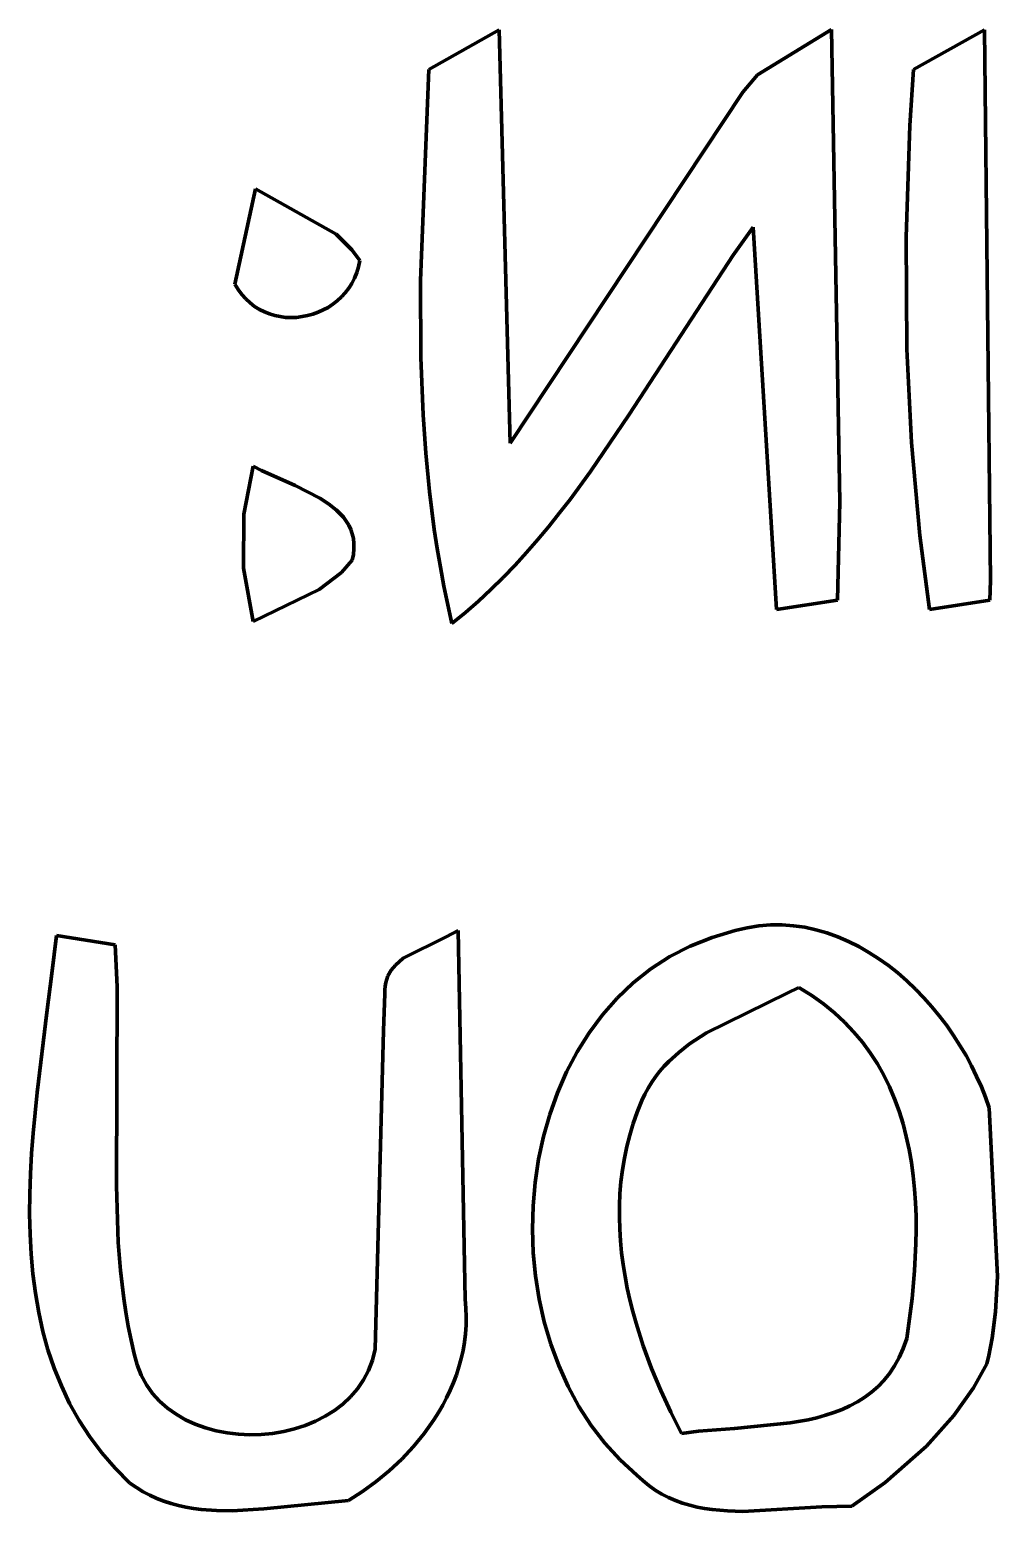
# Model space of a CAD drawing. Header units: millimetres. Extents: x 0 to 18.7, y 0 to 10.7.
# Drawn here: x 11.229 to 12.199, y 6.357 to 7.842 of the extents above; entities that cross this region are included whole.
import ezdxf

# ---------------------------------------------------------------- set-up
doc = ezdxf.new("R2010")
doc.units = ezdxf.units.MM
doc.layers.add('color#000000ff', color=7, linetype='CONTINUOUS', lineweight=100)
doc.layers.add('color#ffffffff', color=7, linetype='CONTINUOUS', lineweight=100)

msp = doc.modelspace()

# ---------------------------------------------------------------- linework, layer by layer
at = {"layer": 'color#000000ff'}
for p, q in [((11.6293, 7.8016), (11.6997, 7.8414)), ((11.6997, 7.8414), (11.7109, 7.4272)), ((11.9588, 7.7964), (12.0329, 7.8417)), ((12.0329, 7.8417), (12.0413, 7.3686)), ((12.1152, 7.8016), (12.1861, 7.8414)), ((12.1861, 7.8414), (12.1923, 7.2898)), ((11.6209, 7.5904), (11.6293, 7.8016)), ((11.9441, 7.7789), (11.9588, 7.7964)), ((12.1115, 7.7457), (12.1152, 7.8016)), ((11.7109, 7.4272), (11.9441, 7.7789)), ((12.1076, 7.6336), (12.1115, 7.7457)), ((11.4348, 7.5868), (11.4556, 7.6821)), ((11.4556, 7.6821), (11.5363, 7.6366)), ((11.5363, 7.6366), (11.552, 7.6211)), ((11.9542, 7.6436), (11.9342, 7.6158)), ((11.9779, 7.2607), (11.9542, 7.6436)), ((12.1085, 7.5214), (12.1076, 7.6336)), ((11.552, 7.6211), (11.56, 7.6103)), ((11.5588, 7.6041), (11.557, 7.5982)), ((11.56, 7.6103), (11.5588, 7.6041)), ((11.9342, 7.6158), (11.8301, 7.4561)), ((11.552, 7.5874), (11.5489, 7.5825)), ((11.5547, 7.5926), (11.552, 7.5874)), ((11.557, 7.5982), (11.5547, 7.5926)), ((11.6212, 7.5133), (11.6209, 7.5904)), ((11.4381, 7.5813), (11.4348, 7.5868)), ((11.4417, 7.5763), (11.4381, 7.5813)), ((11.4457, 7.5718), (11.4417, 7.5763)), ((11.5416, 7.5738), (11.5374, 7.5699)), ((11.5454, 7.5779), (11.5416, 7.5738)), ((11.5489, 7.5825), (11.5454, 7.5779)), ((11.45, 7.5679), (11.4457, 7.5718)), ((11.4545, 7.5644), (11.45, 7.5679)), ((11.4593, 7.5614), (11.4545, 7.5644)), ((11.4643, 7.5589), (11.4593, 7.5614)), ((11.4694, 7.5568), (11.4643, 7.5589)), ((11.5183, 7.5585), (11.513, 7.5566)), ((11.5234, 7.5608), (11.5183, 7.5585)), ((11.5283, 7.5634), (11.5234, 7.5608)), ((11.533, 7.5665), (11.5283, 7.5634)), ((11.5374, 7.5699), (11.533, 7.5665)), ((11.4747, 7.5552), (11.4694, 7.5568)), ((11.4801, 7.5541), (11.4747, 7.5552)), ((11.4856, 7.5534), (11.4801, 7.5541)), ((11.4911, 7.5532), (11.4856, 7.5534)), ((11.4967, 7.5534), (11.4911, 7.5532)), ((11.5022, 7.5541), (11.4967, 7.5534)), ((11.5076, 7.5551), (11.5022, 7.5541)), ((11.513, 7.5566), (11.5076, 7.5551)), ((11.6235, 7.4556), (11.6212, 7.5133)), ((12.1131, 7.428), (12.1085, 7.5214)), ((11.6262, 7.4172), (11.6235, 7.4556)), ((11.8301, 7.4561), (11.7912, 7.3988)), ((12.1215, 7.3349), (12.1131, 7.428)), ((11.6299, 7.379), (11.6262, 7.4172)), ((11.4439, 7.3561), (11.4531, 7.4042)), ((11.4531, 7.4042), (11.4613, 7.3999)), ((11.4613, 7.3999), (11.4951, 7.3848)), ((11.7912, 7.3988), (11.7708, 7.371)), ((11.4951, 7.3848), (11.5198, 7.3723)), ((11.5198, 7.3723), (11.5287, 7.3665)), ((11.5287, 7.3665), (11.5367, 7.3601)), ((11.6347, 7.3409), (11.6299, 7.379)), ((11.7708, 7.371), (11.7603, 7.3574)), ((12.0413, 7.3686), (12.039, 7.2701)), ((11.4434, 7.3021), (11.4439, 7.3561)), ((11.5367, 7.3601), (11.5403, 7.3566)), ((11.5403, 7.3566), (11.5435, 7.353)), ((11.5435, 7.353), (11.5464, 7.3492)), ((11.7603, 7.3574), (11.7496, 7.3439)), ((11.5464, 7.3492), (11.5489, 7.3451)), ((11.5489, 7.3451), (11.5509, 7.3409)), ((11.5509, 7.3409), (11.5525, 7.3364)), ((11.5525, 7.3364), (11.5536, 7.3317)), ((11.6376, 7.3219), (11.6347, 7.3409)), ((11.7496, 7.3439), (11.7385, 7.3307)), ((12.131, 7.2607), (12.1215, 7.3349)), ((11.5536, 7.3317), (11.5541, 7.3267)), ((11.5541, 7.3214), (11.5536, 7.3159)), ((11.5541, 7.3267), (11.5541, 7.3214)), ((11.6408, 7.303), (11.6376, 7.3219)), ((11.7385, 7.3307), (11.7272, 7.3178)), ((11.5523, 7.3101), (11.5415, 7.2978)), ((11.5536, 7.3159), (11.5523, 7.3101)), ((11.7157, 7.3051), (11.7037, 7.2927)), ((11.7272, 7.3178), (11.7157, 7.3051)), ((11.4531, 7.2485), (11.4434, 7.3021)), ((11.5415, 7.2978), (11.5191, 7.2806)), ((11.6443, 7.2841), (11.6408, 7.303)), ((11.7037, 7.2927), (11.6915, 7.2807)), ((11.5191, 7.2806), (11.4531, 7.2485)), ((11.6482, 7.2653), (11.6443, 7.2841)), ((11.6915, 7.2807), (11.6789, 7.2689)), ((12.1923, 7.2898), (12.1917, 7.2701)), ((11.6524, 7.2465), (11.6482, 7.2653)), ((11.6789, 7.2689), (11.6658, 7.2575)), ((12.039, 7.2701), (11.9779, 7.2607)), ((12.1917, 7.2701), (12.131, 7.2607)), ((11.6658, 7.2575), (11.6524, 7.2465)), ((11.2537, 6.9151), (11.2558, 6.9339)), ((11.2558, 6.9339), (11.3146, 6.9247)), ((11.6466, 6.9327), (11.6587, 6.9391)), ((11.6587, 6.9391), (11.6655, 6.5694)), ((11.9131, 6.9321), (11.9363, 6.9389)), ((11.9363, 6.9389), (11.9482, 6.9417)), ((11.9482, 6.9417), (11.96, 6.9436)), ((11.96, 6.9436), (11.9717, 6.9445)), ((11.9717, 6.9445), (11.9833, 6.9446)), ((11.9833, 6.9446), (11.9948, 6.9438)), ((11.9948, 6.9438), (12.0061, 6.9422)), ((12.0061, 6.9422), (12.0173, 6.9397)), ((12.0173, 6.9397), (12.0283, 6.9366)), ((12.0283, 6.9366), (12.0392, 6.9327)), ((11.3146, 6.9247), (11.3168, 6.8824)), ((11.6035, 6.9112), (11.6466, 6.9327)), ((11.8708, 6.9128), (11.8913, 6.9234)), ((11.8913, 6.9234), (11.9131, 6.9321)), ((12.0392, 6.9327), (12.0498, 6.9281)), ((12.0498, 6.9281), (12.0602, 6.9229)), ((12.0602, 6.9229), (12.0704, 6.9171)), ((11.2513, 6.8959), (11.2537, 6.9151)), ((11.5915, 6.8993), (11.5957, 6.9044)), ((11.5957, 6.9044), (11.6035, 6.9112)), ((11.8518, 6.9005), (11.8708, 6.9128)), ((12.0704, 6.9171), (12.0803, 6.9107)), ((12.0803, 6.9107), (12.0899, 6.9038)), ((11.2463, 6.8569), (11.2513, 6.8959)), ((11.586, 6.8869), (11.587, 6.8902)), ((11.587, 6.8902), (11.5882, 6.8934)), ((11.5882, 6.8934), (11.5915, 6.8993)), ((11.8342, 6.8866), (11.8518, 6.9005)), ((12.0899, 6.9038), (12.0993, 6.8964)), ((12.0993, 6.8964), (12.1083, 6.8886)), ((11.3168, 6.8824), (11.316, 6.6832)), ((11.5838, 6.8387), (11.5852, 6.8755)), ((11.5851, 6.8795), (11.5854, 6.8833)), ((11.5852, 6.8755), (11.5851, 6.8795)), ((11.5854, 6.8833), (11.586, 6.8869)), ((11.818, 6.8712), (11.8342, 6.8866)), ((11.9884, 6.8761), (11.9077, 6.8366)), ((12.0002, 6.8818), (11.9884, 6.8761)), ((12.013, 6.8739), (12.0002, 6.8818)), ((12.1083, 6.8886), (12.117, 6.8803)), ((12.117, 6.8803), (12.1254, 6.8716)), ((11.8032, 6.8545), (11.818, 6.8712)), ((12.0248, 6.8654), (12.013, 6.8739)), ((12.0358, 6.8565), (12.0248, 6.8654)), ((12.1254, 6.8716), (12.1335, 6.8626)), ((12.1335, 6.8626), (12.1411, 6.8533)), ((11.2364, 6.7766), (11.2463, 6.8569)), ((11.7898, 6.8365), (11.8032, 6.8545)), ((12.0459, 6.8471), (12.0358, 6.8565)), ((12.0553, 6.8372), (12.0459, 6.8471)), ((12.1411, 6.8533), (12.1484, 6.8437)), ((11.5754, 6.5196), (11.5838, 6.8387)), ((11.7778, 6.8174), (11.7898, 6.8365)), ((11.9077, 6.8366), (11.8904, 6.8253)), ((12.0639, 6.827), (12.0553, 6.8372)), ((12.1484, 6.8437), (12.1553, 6.8339)), ((12.1553, 6.8339), (12.1617, 6.8238)), ((11.7672, 6.7973), (11.7778, 6.8174)), ((11.8797, 6.8169), (11.8697, 6.8078)), ((11.8904, 6.8253), (11.8797, 6.8169)), ((12.0717, 6.8163), (12.0639, 6.827)), ((12.0789, 6.8053), (12.0717, 6.8163)), ((12.1617, 6.8238), (12.1678, 6.8136)), ((11.865, 6.8029), (11.8606, 6.7978)), ((11.8697, 6.8078), (11.865, 6.8029)), ((12.0853, 6.7939), (12.0789, 6.8053)), ((12.1678, 6.8136), (12.1733, 6.8033)), ((12.1733, 6.8033), (12.1784, 6.7928)), ((11.7581, 6.7764), (11.7672, 6.7973)), ((11.8526, 6.7869), (11.849, 6.781)), ((11.8565, 6.7925), (11.8526, 6.7869)), ((11.8606, 6.7978), (11.8565, 6.7925)), ((12.091, 6.7822), (12.0853, 6.7939)), ((12.1784, 6.7928), (12.1831, 6.7824)), ((11.2324, 6.7359), (11.2364, 6.7766)), ((11.7504, 6.7547), (11.7581, 6.7764)), ((11.8457, 6.7749), (11.8427, 6.7685)), ((11.849, 6.781), (11.8457, 6.7749)), ((12.0961, 6.7702), (12.091, 6.7822)), ((12.1831, 6.7824), (12.1872, 6.7719)), ((12.1872, 6.7719), (12.1908, 6.7614)), ((11.8381, 6.7571), (11.8341, 6.7456)), ((11.8427, 6.7685), (11.8381, 6.7571)), ((12.1006, 6.7579), (12.0961, 6.7702)), ((12.1046, 6.7454), (12.1006, 6.7579)), ((12.1908, 6.7614), (12.1992, 6.5924)), ((11.744, 6.7325), (11.7504, 6.7547)), ((11.8341, 6.7456), (11.8306, 6.734)), ((12.1079, 6.7326), (12.1046, 6.7454)), ((11.2309, 6.7155), (11.2324, 6.7359)), ((11.7392, 6.7097), (11.744, 6.7325)), ((11.8306, 6.734), (11.8276, 6.7224)), ((12.1107, 6.7197), (12.1079, 6.7326)), ((11.2298, 6.6951), (11.2309, 6.7155)), ((11.8276, 6.7224), (11.8252, 6.7107)), ((12.113, 6.7065), (12.1107, 6.7197)), ((11.7357, 6.6865), (11.7392, 6.7097)), ((11.8233, 6.699), (11.8218, 6.6872)), ((11.8252, 6.7107), (11.8233, 6.699)), ((12.1148, 6.6933), (12.113, 6.7065)), ((11.2291, 6.6749), (11.2298, 6.6951)), ((11.316, 6.6832), (11.3179, 6.6265)), ((11.7337, 6.6631), (11.7357, 6.6865)), ((11.8218, 6.6872), (11.8208, 6.6754)), ((12.1162, 6.6798), (12.1148, 6.6933)), ((11.229, 6.6547), (11.2291, 6.6749)), ((11.8208, 6.6754), (11.8203, 6.6635)), ((12.1171, 6.6663), (12.1162, 6.6798)), ((11.2294, 6.6346), (11.229, 6.6547)), ((11.733, 6.6396), (11.7337, 6.6631)), ((11.8203, 6.6635), (11.8202, 6.6517)), ((12.1176, 6.6527), (12.1171, 6.6663)), ((12.1177, 6.639), (12.1176, 6.6527)), ((11.7339, 6.6161), (11.733, 6.6396)), ((11.8202, 6.6517), (11.8206, 6.6398)), ((11.8206, 6.6398), (11.8213, 6.6279)), ((12.1175, 6.6252), (12.1177, 6.639)), ((11.2305, 6.6147), (11.2294, 6.6346)), ((11.3179, 6.6265), (11.3201, 6.5984)), ((11.8213, 6.6279), (11.8225, 6.6161)), ((12.1161, 6.5978), (12.1175, 6.6252)), ((11.2322, 6.595), (11.2305, 6.6147)), ((11.7361, 6.5928), (11.7339, 6.6161)), ((11.8225, 6.6161), (11.824, 6.6042)), ((11.2348, 6.5755), (11.2322, 6.595)), ((11.3201, 6.5984), (11.3234, 6.5703)), ((11.7398, 6.5696), (11.7361, 6.5928)), ((11.824, 6.6042), (11.8259, 6.5924)), ((11.8259, 6.5924), (11.8282, 6.5806)), ((12.1136, 6.5704), (12.1161, 6.5978)), ((12.1992, 6.5924), (12.1972, 6.557)), ((11.8282, 6.5806), (11.8308, 6.5689)), ((11.2381, 6.5563), (11.2348, 6.5755)), ((11.3234, 6.5703), (11.3255, 6.5564)), ((11.6655, 6.5694), (11.6663, 6.5607)), ((11.7449, 6.5469), (11.7398, 6.5696)), ((11.8308, 6.5689), (11.8337, 6.5572)), ((12.1083, 6.5301), (12.1136, 6.5704)), ((11.2423, 6.5373), (11.2381, 6.5563)), ((11.3255, 6.5564), (11.3279, 6.5424)), ((11.6663, 6.5607), (11.6666, 6.552)), ((11.6666, 6.552), (11.6665, 6.5434)), ((11.8337, 6.5572), (11.8369, 6.5456)), ((12.1972, 6.557), (12.1939, 6.5306)), ((11.2474, 6.5187), (11.2423, 6.5373)), ((11.3279, 6.5424), (11.3307, 6.5286)), ((11.6659, 6.5349), (11.6649, 6.5265)), ((11.6665, 6.5434), (11.6659, 6.5349)), ((11.7514, 6.5246), (11.7449, 6.5469)), ((11.8369, 6.5456), (11.8442, 6.5227)), ((11.2536, 6.5004), (11.2474, 6.5187)), ((11.3307, 6.5286), (11.3338, 6.5148)), ((11.5727, 6.5085), (11.5754, 6.5196)), ((11.6635, 6.5182), (11.6616, 6.51)), ((11.6649, 6.5265), (11.6635, 6.5182)), ((11.7594, 6.503), (11.7514, 6.5246)), ((11.8442, 6.5227), (11.8525, 6.5)), ((12.1008, 6.5111), (12.1048, 6.5202)), ((12.1048, 6.5202), (12.1083, 6.5301)), ((12.1939, 6.5306), (12.1906, 6.5132)), ((11.3338, 6.5148), (11.3367, 6.5036)), ((11.3367, 6.5036), (11.3408, 6.4933)), ((11.5688, 6.4982), (11.5727, 6.5085)), ((11.6616, 6.51), (11.6594, 6.5019)), ((12.0962, 6.5028), (12.1008, 6.5111)), ((12.1886, 6.5046), (12.1752, 6.4808)), ((12.1906, 6.5132), (12.1886, 6.5046)), ((11.2608, 6.4826), (11.2536, 6.5004)), ((11.3408, 6.4933), (11.346, 6.4838)), ((11.5578, 6.4798), (11.5638, 6.4886)), ((11.5638, 6.4886), (11.5688, 6.4982)), ((11.6569, 6.4939), (11.6539, 6.4861)), ((11.6594, 6.5019), (11.6569, 6.4939)), ((11.7688, 6.4821), (11.7594, 6.503)), ((11.8525, 6.5), (11.8618, 6.4779)), ((12.0855, 6.4882), (12.0911, 6.4952)), ((12.0911, 6.4952), (12.0962, 6.5028)), ((11.2691, 6.4651), (11.2608, 6.4826)), ((11.346, 6.4838), (11.3522, 6.4752)), ((11.3522, 6.4752), (11.3593, 6.4673)), ((11.5508, 6.4718), (11.5578, 6.4798)), ((11.6506, 6.4783), (11.647, 6.4707)), ((11.6539, 6.4861), (11.6506, 6.4783)), ((11.7797, 6.4621), (11.7688, 6.4821)), ((11.8618, 6.4779), (11.8719, 6.4562)), ((12.0662, 6.4712), (12.073, 6.4763)), ((12.073, 6.4763), (12.0795, 6.482)), ((12.0795, 6.482), (12.0855, 6.4882)), ((12.1752, 6.4808), (12.1554, 6.4529)), ((11.2786, 6.4481), (11.2691, 6.4651)), ((11.3593, 6.4673), (11.3672, 6.4603)), ((11.3672, 6.4603), (11.3759, 6.4542)), ((11.5345, 6.4579), (11.5431, 6.4645)), ((11.5431, 6.4645), (11.5508, 6.4718)), ((11.6431, 6.4633), (11.6388, 6.456)), ((11.647, 6.4707), (11.6431, 6.4633)), ((11.792, 6.4431), (11.7797, 6.4621)), ((12.0353, 6.4559), (12.0435, 6.459)), ((12.0435, 6.459), (12.0514, 6.4626)), ((12.0514, 6.4626), (12.0589, 6.4666)), ((12.0589, 6.4666), (12.0662, 6.4712)), ((11.2893, 6.4316), (11.2786, 6.4481)), ((11.3759, 6.4542), (11.3852, 6.4488)), ((11.3852, 6.4488), (11.3951, 6.4443)), ((11.3951, 6.4443), (11.4054, 6.4405)), ((11.5053, 6.443), (11.5156, 6.4472)), ((11.5156, 6.4472), (11.5254, 6.4522)), ((11.5254, 6.4522), (11.5345, 6.4579)), ((11.6343, 6.4488), (11.6245, 6.4349)), ((11.6388, 6.456), (11.6343, 6.4488)), ((11.8719, 6.4562), (11.8826, 6.4351)), ((11.9357, 6.4401), (11.9914, 6.4455)), ((11.9914, 6.4455), (12.0095, 6.4488)), ((12.0095, 6.4488), (12.0183, 6.4508)), ((12.0183, 6.4508), (12.0269, 6.4532)), ((12.0269, 6.4532), (12.0353, 6.4559)), ((12.1554, 6.4529), (12.128, 6.4221)), ((11.3013, 6.4156), (11.2893, 6.4316)), ((11.4054, 6.4405), (11.4161, 6.4376)), ((11.4161, 6.4376), (11.4272, 6.4355)), ((11.4272, 6.4355), (11.4384, 6.4342)), ((11.4384, 6.4342), (11.4498, 6.4337)), ((11.4498, 6.4337), (11.4611, 6.434)), ((11.4611, 6.434), (11.4725, 6.435)), ((11.4725, 6.435), (11.4837, 6.4369)), ((11.4837, 6.4369), (11.4947, 6.4396)), ((11.4947, 6.4396), (11.5053, 6.443)), ((11.6245, 6.4349), (11.6137, 6.4218)), ((11.8058, 6.4252), (11.792, 6.4431)), ((11.8826, 6.4351), (11.8996, 6.4372)), ((11.8996, 6.4372), (11.9357, 6.4401)), ((11.3147, 6.4002), (11.3013, 6.4156)), ((11.6137, 6.4218), (11.602, 6.4093)), ((11.8209, 6.4086), (11.8058, 6.4252)), ((12.128, 6.4221), (12.0867, 6.3858)), ((11.3295, 6.3853), (11.3147, 6.4002)), ((11.602, 6.4093), (11.5895, 6.3977)), ((11.8376, 6.3933), (11.8209, 6.4086)), ((11.3361, 6.3807), (11.3295, 6.3853)), ((11.5764, 6.3869), (11.5628, 6.3769)), ((11.5895, 6.3977), (11.5764, 6.3869)), ((11.8436, 6.3877), (11.8376, 6.3933)), ((11.8498, 6.3827), (11.8436, 6.3877)), ((12.0867, 6.3858), (12.0533, 6.3622)), ((11.3428, 6.3766), (11.3361, 6.3807)), ((11.3496, 6.373), (11.3428, 6.3766)), ((11.3566, 6.3698), (11.3496, 6.373)), ((11.3637, 6.3671), (11.3566, 6.3698)), ((11.5628, 6.3769), (11.5488, 6.3679)), ((11.8562, 6.3782), (11.8498, 6.3827)), ((11.8628, 6.3743), (11.8562, 6.3782)), ((11.8696, 6.3708), (11.8628, 6.3743)), ((11.8765, 6.3678), (11.8696, 6.3708)), ((11.371, 6.3647), (11.3637, 6.3671)), ((11.3783, 6.3627), (11.371, 6.3647)), ((11.3857, 6.3611), (11.3783, 6.3627)), ((11.3933, 6.3598), (11.3857, 6.3611)), ((11.4009, 6.3589), (11.3933, 6.3598)), ((11.4164, 6.3577), (11.4009, 6.3589)), ((11.432, 6.3576), (11.4164, 6.3577)), ((11.4637, 6.3594), (11.432, 6.3576)), ((11.5488, 6.3679), (11.4637, 6.3594)), ((11.8836, 6.3653), (11.8765, 6.3678)), ((11.8908, 6.3631), (11.8836, 6.3653)), ((11.8981, 6.3613), (11.8908, 6.3631)), ((11.9056, 6.3599), (11.8981, 6.3613)), ((11.9131, 6.3588), (11.9056, 6.3599)), ((11.9285, 6.3574), (11.9131, 6.3588)), ((11.9441, 6.3569), (11.9285, 6.3574)), ((12.0231, 6.3614), (11.9441, 6.3569)), ((12.0533, 6.3622), (12.0231, 6.3614))]:
    msp.add_line(p, q, dxfattribs=at)
at = {"layer": 'color#ffffffff'}
for p, q in [((11.6997, 7.8414), (11.6293, 7.8016)), ((11.7109, 7.4272), (11.6997, 7.8414)), ((12.0329, 7.8417), (11.9588, 7.7964)), ((12.0413, 7.3686), (12.0329, 7.8417)), ((12.1861, 7.8414), (12.1152, 7.8016)), ((12.1923, 7.2898), (12.1861, 7.8414)), ((11.6293, 7.8016), (11.6209, 7.5904)), ((11.9588, 7.7964), (11.9441, 7.7789)), ((12.1152, 7.8016), (12.1115, 7.7457)), ((11.9441, 7.7789), (11.7109, 7.4272)), ((12.1115, 7.7457), (12.1076, 7.6336)), ((11.4556, 7.6821), (11.4348, 7.5868)), ((11.5363, 7.6366), (11.4556, 7.6821)), ((11.552, 7.6211), (11.5363, 7.6366)), ((11.9342, 7.6158), (11.9542, 7.6436)), ((11.9542, 7.6436), (11.9779, 7.2607)), ((12.1076, 7.6336), (12.1085, 7.5214)), ((11.56, 7.6103), (11.552, 7.6211)), ((11.557, 7.5982), (11.5588, 7.6041)), ((11.5588, 7.6041), (11.56, 7.6103)), ((11.8301, 7.4561), (11.9342, 7.6158)), ((11.5489, 7.5825), (11.552, 7.5874)), ((11.552, 7.5874), (11.5547, 7.5926)), ((11.5547, 7.5926), (11.557, 7.5982)), ((11.6209, 7.5904), (11.6212, 7.5133)), ((11.4348, 7.5868), (11.4381, 7.5813)), ((11.4381, 7.5813), (11.4417, 7.5763)), ((11.4417, 7.5763), (11.4457, 7.5718)), ((11.5374, 7.5699), (11.5416, 7.5738)), ((11.5416, 7.5738), (11.5454, 7.5779)), ((11.5454, 7.5779), (11.5489, 7.5825)), ((11.4457, 7.5718), (11.45, 7.5679)), ((11.45, 7.5679), (11.4545, 7.5644)), ((11.4545, 7.5644), (11.4593, 7.5614)), ((11.4593, 7.5614), (11.4643, 7.5589)), ((11.4643, 7.5589), (11.4694, 7.5568)), ((11.513, 7.5566), (11.5183, 7.5585)), ((11.5183, 7.5585), (11.5234, 7.5608)), ((11.5234, 7.5608), (11.5283, 7.5634)), ((11.5283, 7.5634), (11.533, 7.5665)), ((11.533, 7.5665), (11.5374, 7.5699)), ((11.4694, 7.5568), (11.4747, 7.5552)), ((11.4747, 7.5552), (11.4801, 7.5541)), ((11.4801, 7.5541), (11.4856, 7.5534)), ((11.4856, 7.5534), (11.4911, 7.5532)), ((11.4911, 7.5532), (11.4967, 7.5534)), ((11.4967, 7.5534), (11.5022, 7.5541)), ((11.5022, 7.5541), (11.5076, 7.5551)), ((11.5076, 7.5551), (11.513, 7.5566)), ((11.6212, 7.5133), (11.6235, 7.4556)), ((12.1085, 7.5214), (12.1131, 7.428)), ((11.6235, 7.4556), (11.6262, 7.4172)), ((11.7912, 7.3988), (11.8301, 7.4561)), ((12.1131, 7.428), (12.1215, 7.3349)), ((11.6262, 7.4172), (11.6299, 7.379)), ((11.4531, 7.4042), (11.4439, 7.3561)), ((11.4613, 7.3999), (11.4531, 7.4042)), ((11.4951, 7.3848), (11.4613, 7.3999)), ((11.7708, 7.371), (11.7912, 7.3988)), ((11.5198, 7.3723), (11.4951, 7.3848)), ((11.5287, 7.3665), (11.5198, 7.3723)), ((11.5367, 7.3601), (11.5287, 7.3665)), ((11.6299, 7.379), (11.6347, 7.3409)), ((11.7603, 7.3574), (11.7708, 7.371)), ((12.039, 7.2701), (12.0413, 7.3686)), ((11.4439, 7.3561), (11.4434, 7.3021)), ((11.5403, 7.3566), (11.5367, 7.3601)), ((11.5435, 7.353), (11.5403, 7.3566)), ((11.5464, 7.3492), (11.5435, 7.353)), ((11.7496, 7.3439), (11.7603, 7.3574)), ((11.5489, 7.3451), (11.5464, 7.3492)), ((11.5509, 7.3409), (11.5489, 7.3451)), ((11.5525, 7.3364), (11.5509, 7.3409)), ((11.5536, 7.3317), (11.5525, 7.3364)), ((11.6347, 7.3409), (11.6376, 7.3219)), ((11.7385, 7.3307), (11.7496, 7.3439)), ((12.1215, 7.3349), (12.131, 7.2607)), ((11.5541, 7.3267), (11.5536, 7.3317)), ((11.5536, 7.3159), (11.5541, 7.3214)), ((11.5541, 7.3214), (11.5541, 7.3267)), ((11.6376, 7.3219), (11.6408, 7.303)), ((11.7272, 7.3178), (11.7385, 7.3307)), ((11.5415, 7.2978), (11.5523, 7.3101)), ((11.5523, 7.3101), (11.5536, 7.3159)), ((11.7037, 7.2927), (11.7157, 7.3051)), ((11.7157, 7.3051), (11.7272, 7.3178)), ((11.4434, 7.3021), (11.4531, 7.2485)), ((11.5191, 7.2806), (11.5415, 7.2978)), ((11.6408, 7.303), (11.6443, 7.2841)), ((11.6915, 7.2807), (11.7037, 7.2927)), ((11.4531, 7.2485), (11.5191, 7.2806)), ((11.6443, 7.2841), (11.6482, 7.2653)), ((11.6789, 7.2689), (11.6915, 7.2807)), ((12.1917, 7.2701), (12.1923, 7.2898)), ((11.6482, 7.2653), (11.6524, 7.2465)), ((11.6658, 7.2575), (11.6789, 7.2689)), ((11.9779, 7.2607), (12.039, 7.2701)), ((12.131, 7.2607), (12.1917, 7.2701)), ((11.6524, 7.2465), (11.6658, 7.2575)), ((11.2558, 6.9339), (11.2537, 6.9151)), ((11.3146, 6.9247), (11.2558, 6.9339)), ((11.6587, 6.9391), (11.6466, 6.9327)), ((11.6655, 6.5694), (11.6587, 6.9391)), ((11.9363, 6.9389), (11.9131, 6.9321)), ((11.9482, 6.9417), (11.9363, 6.9389)), ((11.96, 6.9436), (11.9482, 6.9417)), ((11.9717, 6.9445), (11.96, 6.9436)), ((11.9833, 6.9446), (11.9717, 6.9445)), ((11.9948, 6.9438), (11.9833, 6.9446)), ((12.0061, 6.9422), (11.9948, 6.9438)), ((12.0173, 6.9397), (12.0061, 6.9422)), ((12.0283, 6.9366), (12.0173, 6.9397)), ((12.0392, 6.9327), (12.0283, 6.9366)), ((11.3168, 6.8824), (11.3146, 6.9247)), ((11.6466, 6.9327), (11.6035, 6.9112)), ((11.8913, 6.9234), (11.8708, 6.9128)), ((11.9131, 6.9321), (11.8913, 6.9234)), ((12.0498, 6.9281), (12.0392, 6.9327)), ((12.0602, 6.9229), (12.0498, 6.9281)), ((12.0704, 6.9171), (12.0602, 6.9229)), ((11.2537, 6.9151), (11.2513, 6.8959)), ((11.5957, 6.9044), (11.5915, 6.8993)), ((11.6035, 6.9112), (11.5957, 6.9044)), ((11.8708, 6.9128), (11.8518, 6.9005)), ((12.0803, 6.9107), (12.0704, 6.9171)), ((12.0899, 6.9038), (12.0803, 6.9107)), ((11.2513, 6.8959), (11.2463, 6.8569)), ((11.587, 6.8902), (11.586, 6.8869)), ((11.5882, 6.8934), (11.587, 6.8902)), ((11.5915, 6.8993), (11.5882, 6.8934)), ((11.8518, 6.9005), (11.8342, 6.8866)), ((12.0993, 6.8964), (12.0899, 6.9038)), ((12.1083, 6.8886), (12.0993, 6.8964)), ((11.316, 6.6832), (11.3168, 6.8824)), ((11.5852, 6.8755), (11.5838, 6.8387)), ((11.5854, 6.8833), (11.5851, 6.8795)), ((11.5851, 6.8795), (11.5852, 6.8755)), ((11.586, 6.8869), (11.5854, 6.8833)), ((11.8342, 6.8866), (11.818, 6.8712)), ((11.9077, 6.8366), (11.9884, 6.8761)), ((11.9884, 6.8761), (12.0002, 6.8818)), ((12.0002, 6.8818), (12.013, 6.8739)), ((12.117, 6.8803), (12.1083, 6.8886)), ((12.1254, 6.8716), (12.117, 6.8803)), ((11.818, 6.8712), (11.8032, 6.8545)), ((12.013, 6.8739), (12.0248, 6.8654)), ((12.0248, 6.8654), (12.0358, 6.8565)), ((12.1335, 6.8626), (12.1254, 6.8716)), ((12.1411, 6.8533), (12.1335, 6.8626)), ((11.2463, 6.8569), (11.2364, 6.7766)), ((11.8032, 6.8545), (11.7898, 6.8365)), ((12.0358, 6.8565), (12.0459, 6.8471)), ((12.0459, 6.8471), (12.0553, 6.8372)), ((12.1484, 6.8437), (12.1411, 6.8533)), ((11.5838, 6.8387), (11.5754, 6.5196)), ((11.7898, 6.8365), (11.7778, 6.8174)), ((11.8904, 6.8253), (11.9077, 6.8366)), ((12.0553, 6.8372), (12.0639, 6.827)), ((12.1553, 6.8339), (12.1484, 6.8437)), ((12.1617, 6.8238), (12.1553, 6.8339)), ((11.7778, 6.8174), (11.7672, 6.7973)), ((11.8697, 6.8078), (11.8797, 6.8169)), ((11.8797, 6.8169), (11.8904, 6.8253)), ((12.0639, 6.827), (12.0717, 6.8163)), ((12.0717, 6.8163), (12.0789, 6.8053)), ((12.1678, 6.8136), (12.1617, 6.8238)), ((11.8606, 6.7978), (11.865, 6.8029)), ((11.865, 6.8029), (11.8697, 6.8078)), ((12.0789, 6.8053), (12.0853, 6.7939)), ((12.1733, 6.8033), (12.1678, 6.8136)), ((12.1784, 6.7928), (12.1733, 6.8033)), ((11.7672, 6.7973), (11.7581, 6.7764)), ((11.849, 6.781), (11.8526, 6.7869)), ((11.8526, 6.7869), (11.8565, 6.7925)), ((11.8565, 6.7925), (11.8606, 6.7978)), ((12.0853, 6.7939), (12.091, 6.7822)), ((12.1831, 6.7824), (12.1784, 6.7928)), ((11.2364, 6.7766), (11.2324, 6.7359)), ((11.7581, 6.7764), (11.7504, 6.7547)), ((11.8427, 6.7685), (11.8457, 6.7749)), ((11.8457, 6.7749), (11.849, 6.781)), ((12.091, 6.7822), (12.0961, 6.7702)), ((12.1872, 6.7719), (12.1831, 6.7824)), ((12.1908, 6.7614), (12.1872, 6.7719)), ((11.8341, 6.7456), (11.8381, 6.7571)), ((11.8381, 6.7571), (11.8427, 6.7685)), ((12.0961, 6.7702), (12.1006, 6.7579)), ((12.1006, 6.7579), (12.1046, 6.7454)), ((12.1992, 6.5924), (12.1908, 6.7614)), ((11.7504, 6.7547), (11.744, 6.7325)), ((11.8306, 6.734), (11.8341, 6.7456)), ((12.1046, 6.7454), (12.1079, 6.7326)), ((11.2324, 6.7359), (11.2309, 6.7155)), ((11.744, 6.7325), (11.7392, 6.7097)), ((11.8276, 6.7224), (11.8306, 6.734)), ((12.1079, 6.7326), (12.1107, 6.7197)), ((11.2309, 6.7155), (11.2298, 6.6951)), ((11.8252, 6.7107), (11.8276, 6.7224)), ((12.1107, 6.7197), (12.113, 6.7065)), ((11.7392, 6.7097), (11.7357, 6.6865)), ((11.8218, 6.6872), (11.8233, 6.699)), ((11.8233, 6.699), (11.8252, 6.7107)), ((12.113, 6.7065), (12.1148, 6.6933)), ((11.2298, 6.6951), (11.2291, 6.6749)), ((11.3179, 6.6265), (11.316, 6.6832)), ((11.7357, 6.6865), (11.7337, 6.6631)), ((11.8208, 6.6754), (11.8218, 6.6872)), ((12.1148, 6.6933), (12.1162, 6.6798)), ((11.2291, 6.6749), (11.229, 6.6547)), ((11.8203, 6.6635), (11.8208, 6.6754)), ((12.1162, 6.6798), (12.1171, 6.6663)), ((11.229, 6.6547), (11.2294, 6.6346)), ((11.7337, 6.6631), (11.733, 6.6396)), ((11.8202, 6.6517), (11.8203, 6.6635)), ((12.1171, 6.6663), (12.1176, 6.6527)), ((12.1176, 6.6527), (12.1177, 6.639)), ((11.733, 6.6396), (11.7339, 6.6161)), ((11.8206, 6.6398), (11.8202, 6.6517)), ((11.8213, 6.6279), (11.8206, 6.6398)), ((12.1177, 6.639), (12.1175, 6.6252)), ((11.2294, 6.6346), (11.2305, 6.6147)), ((11.3201, 6.5984), (11.3179, 6.6265)), ((11.8225, 6.6161), (11.8213, 6.6279)), ((12.1175, 6.6252), (12.1161, 6.5978)), ((11.2305, 6.6147), (11.2322, 6.595)), ((11.7339, 6.6161), (11.7361, 6.5928)), ((11.824, 6.6042), (11.8225, 6.6161)), ((11.2322, 6.595), (11.2348, 6.5755)), ((11.3234, 6.5703), (11.3201, 6.5984)), ((11.7361, 6.5928), (11.7398, 6.5696)), ((11.8259, 6.5924), (11.824, 6.6042)), ((11.8282, 6.5806), (11.8259, 6.5924)), ((12.1161, 6.5978), (12.1136, 6.5704)), ((12.1972, 6.557), (12.1992, 6.5924)), ((11.8308, 6.5689), (11.8282, 6.5806)), ((11.2348, 6.5755), (11.2381, 6.5563)), ((11.3255, 6.5564), (11.3234, 6.5703)), ((11.6663, 6.5607), (11.6655, 6.5694)), ((11.7398, 6.5696), (11.7449, 6.5469)), ((11.8337, 6.5572), (11.8308, 6.5689)), ((12.1136, 6.5704), (12.1083, 6.5301)), ((11.2381, 6.5563), (11.2423, 6.5373)), ((11.3279, 6.5424), (11.3255, 6.5564)), ((11.6666, 6.552), (11.6663, 6.5607)), ((11.6665, 6.5434), (11.6666, 6.552)), ((11.8369, 6.5456), (11.8337, 6.5572)), ((12.1939, 6.5306), (12.1972, 6.557)), ((11.2423, 6.5373), (11.2474, 6.5187)), ((11.3307, 6.5286), (11.3279, 6.5424)), ((11.6649, 6.5265), (11.6659, 6.5349)), ((11.6659, 6.5349), (11.6665, 6.5434)), ((11.7449, 6.5469), (11.7514, 6.5246)), ((11.8442, 6.5227), (11.8369, 6.5456)), ((11.2474, 6.5187), (11.2536, 6.5004)), ((11.3338, 6.5148), (11.3307, 6.5286)), ((11.5754, 6.5196), (11.5727, 6.5085)), ((11.6616, 6.51), (11.6635, 6.5182)), ((11.6635, 6.5182), (11.6649, 6.5265)), ((11.7514, 6.5246), (11.7594, 6.503)), ((11.8525, 6.5), (11.8442, 6.5227)), ((12.1048, 6.5202), (12.1008, 6.5111)), ((12.1083, 6.5301), (12.1048, 6.5202)), ((12.1906, 6.5132), (12.1939, 6.5306)), ((11.3367, 6.5036), (11.3338, 6.5148)), ((11.3408, 6.4933), (11.3367, 6.5036)), ((11.5727, 6.5085), (11.5688, 6.4982)), ((11.6594, 6.5019), (11.6616, 6.51)), ((12.1008, 6.5111), (12.0962, 6.5028)), ((12.1752, 6.4808), (12.1886, 6.5046)), ((12.1886, 6.5046), (12.1906, 6.5132)), ((11.2536, 6.5004), (11.2608, 6.4826)), ((11.346, 6.4838), (11.3408, 6.4933)), ((11.5638, 6.4886), (11.5578, 6.4798)), ((11.5688, 6.4982), (11.5638, 6.4886)), ((11.6539, 6.4861), (11.6569, 6.4939)), ((11.6569, 6.4939), (11.6594, 6.5019)), ((11.7594, 6.503), (11.7688, 6.4821)), ((11.8618, 6.4779), (11.8525, 6.5)), ((12.0911, 6.4952), (12.0855, 6.4882)), ((12.0962, 6.5028), (12.0911, 6.4952)), ((11.2608, 6.4826), (11.2691, 6.4651)), ((11.3522, 6.4752), (11.346, 6.4838)), ((11.3593, 6.4673), (11.3522, 6.4752)), ((11.5578, 6.4798), (11.5508, 6.4718)), ((11.647, 6.4707), (11.6506, 6.4783)), ((11.6506, 6.4783), (11.6539, 6.4861)), ((11.7688, 6.4821), (11.7797, 6.4621)), ((11.8719, 6.4562), (11.8618, 6.4779)), ((12.073, 6.4763), (12.0662, 6.4712)), ((12.0795, 6.482), (12.073, 6.4763)), ((12.0855, 6.4882), (12.0795, 6.482)), ((12.1554, 6.4529), (12.1752, 6.4808)), ((11.2691, 6.4651), (11.2786, 6.4481)), ((11.3672, 6.4603), (11.3593, 6.4673)), ((11.3759, 6.4542), (11.3672, 6.4603)), ((11.5431, 6.4645), (11.5345, 6.4579)), ((11.5508, 6.4718), (11.5431, 6.4645)), ((11.6388, 6.456), (11.6431, 6.4633)), ((11.6431, 6.4633), (11.647, 6.4707)), ((11.7797, 6.4621), (11.792, 6.4431)), ((12.0435, 6.459), (12.0353, 6.4559)), ((12.0514, 6.4626), (12.0435, 6.459)), ((12.0589, 6.4666), (12.0514, 6.4626)), ((12.0662, 6.4712), (12.0589, 6.4666)), ((11.2786, 6.4481), (11.2893, 6.4316)), ((11.3852, 6.4488), (11.3759, 6.4542)), ((11.3951, 6.4443), (11.3852, 6.4488)), ((11.4054, 6.4405), (11.3951, 6.4443)), ((11.5156, 6.4472), (11.5053, 6.443)), ((11.5254, 6.4522), (11.5156, 6.4472)), ((11.5345, 6.4579), (11.5254, 6.4522)), ((11.6245, 6.4349), (11.6343, 6.4488)), ((11.6343, 6.4488), (11.6388, 6.456)), ((11.8826, 6.4351), (11.8719, 6.4562)), ((11.9914, 6.4455), (11.9357, 6.4401)), ((12.0095, 6.4488), (11.9914, 6.4455)), ((12.0183, 6.4508), (12.0095, 6.4488)), ((12.0269, 6.4532), (12.0183, 6.4508)), ((12.0353, 6.4559), (12.0269, 6.4532)), ((12.128, 6.4221), (12.1554, 6.4529)), ((11.2893, 6.4316), (11.3013, 6.4156)), ((11.4161, 6.4376), (11.4054, 6.4405)), ((11.4272, 6.4355), (11.4161, 6.4376)), ((11.4384, 6.4342), (11.4272, 6.4355)), ((11.4498, 6.4337), (11.4384, 6.4342)), ((11.4611, 6.434), (11.4498, 6.4337)), ((11.4725, 6.435), (11.4611, 6.434)), ((11.4837, 6.4369), (11.4725, 6.435)), ((11.4947, 6.4396), (11.4837, 6.4369)), ((11.5053, 6.443), (11.4947, 6.4396)), ((11.6137, 6.4218), (11.6245, 6.4349)), ((11.792, 6.4431), (11.8058, 6.4252)), ((11.8996, 6.4372), (11.8826, 6.4351)), ((11.9357, 6.4401), (11.8996, 6.4372)), ((11.3013, 6.4156), (11.3147, 6.4002)), ((11.602, 6.4093), (11.6137, 6.4218)), ((11.8058, 6.4252), (11.8209, 6.4086)), ((12.0867, 6.3858), (12.128, 6.4221)), ((11.3147, 6.4002), (11.3295, 6.3853)), ((11.5895, 6.3977), (11.602, 6.4093)), ((11.8209, 6.4086), (11.8376, 6.3933)), ((11.3295, 6.3853), (11.3361, 6.3807)), ((11.5628, 6.3769), (11.5764, 6.3869)), ((11.5764, 6.3869), (11.5895, 6.3977)), ((11.8376, 6.3933), (11.8436, 6.3877)), ((11.8436, 6.3877), (11.8498, 6.3827)), ((12.0533, 6.3622), (12.0867, 6.3858)), ((11.3361, 6.3807), (11.3428, 6.3766)), ((11.3428, 6.3766), (11.3496, 6.373)), ((11.3496, 6.373), (11.3566, 6.3698)), ((11.3566, 6.3698), (11.3637, 6.3671)), ((11.5488, 6.3679), (11.5628, 6.3769)), ((11.8498, 6.3827), (11.8562, 6.3782)), ((11.8562, 6.3782), (11.8628, 6.3743)), ((11.8628, 6.3743), (11.8696, 6.3708)), ((11.8696, 6.3708), (11.8765, 6.3678)), ((11.3637, 6.3671), (11.371, 6.3647)), ((11.371, 6.3647), (11.3783, 6.3627)), ((11.3783, 6.3627), (11.3857, 6.3611)), ((11.3857, 6.3611), (11.3933, 6.3598)), ((11.3933, 6.3598), (11.4009, 6.3589)), ((11.4009, 6.3589), (11.4164, 6.3577)), ((11.4164, 6.3577), (11.432, 6.3576)), ((11.432, 6.3576), (11.4637, 6.3594)), ((11.4637, 6.3594), (11.5488, 6.3679)), ((11.8765, 6.3678), (11.8836, 6.3653)), ((11.8836, 6.3653), (11.8908, 6.3631)), ((11.8908, 6.3631), (11.8981, 6.3613)), ((11.8981, 6.3613), (11.9056, 6.3599)), ((11.9056, 6.3599), (11.9131, 6.3588)), ((11.9131, 6.3588), (11.9285, 6.3574)), ((11.9285, 6.3574), (11.9441, 6.3569)), ((11.9441, 6.3569), (12.0231, 6.3614)), ((12.0231, 6.3614), (12.0533, 6.3622))]:
    msp.add_line(p, q, dxfattribs=at)

doc.saveas('drawing.dxf')
